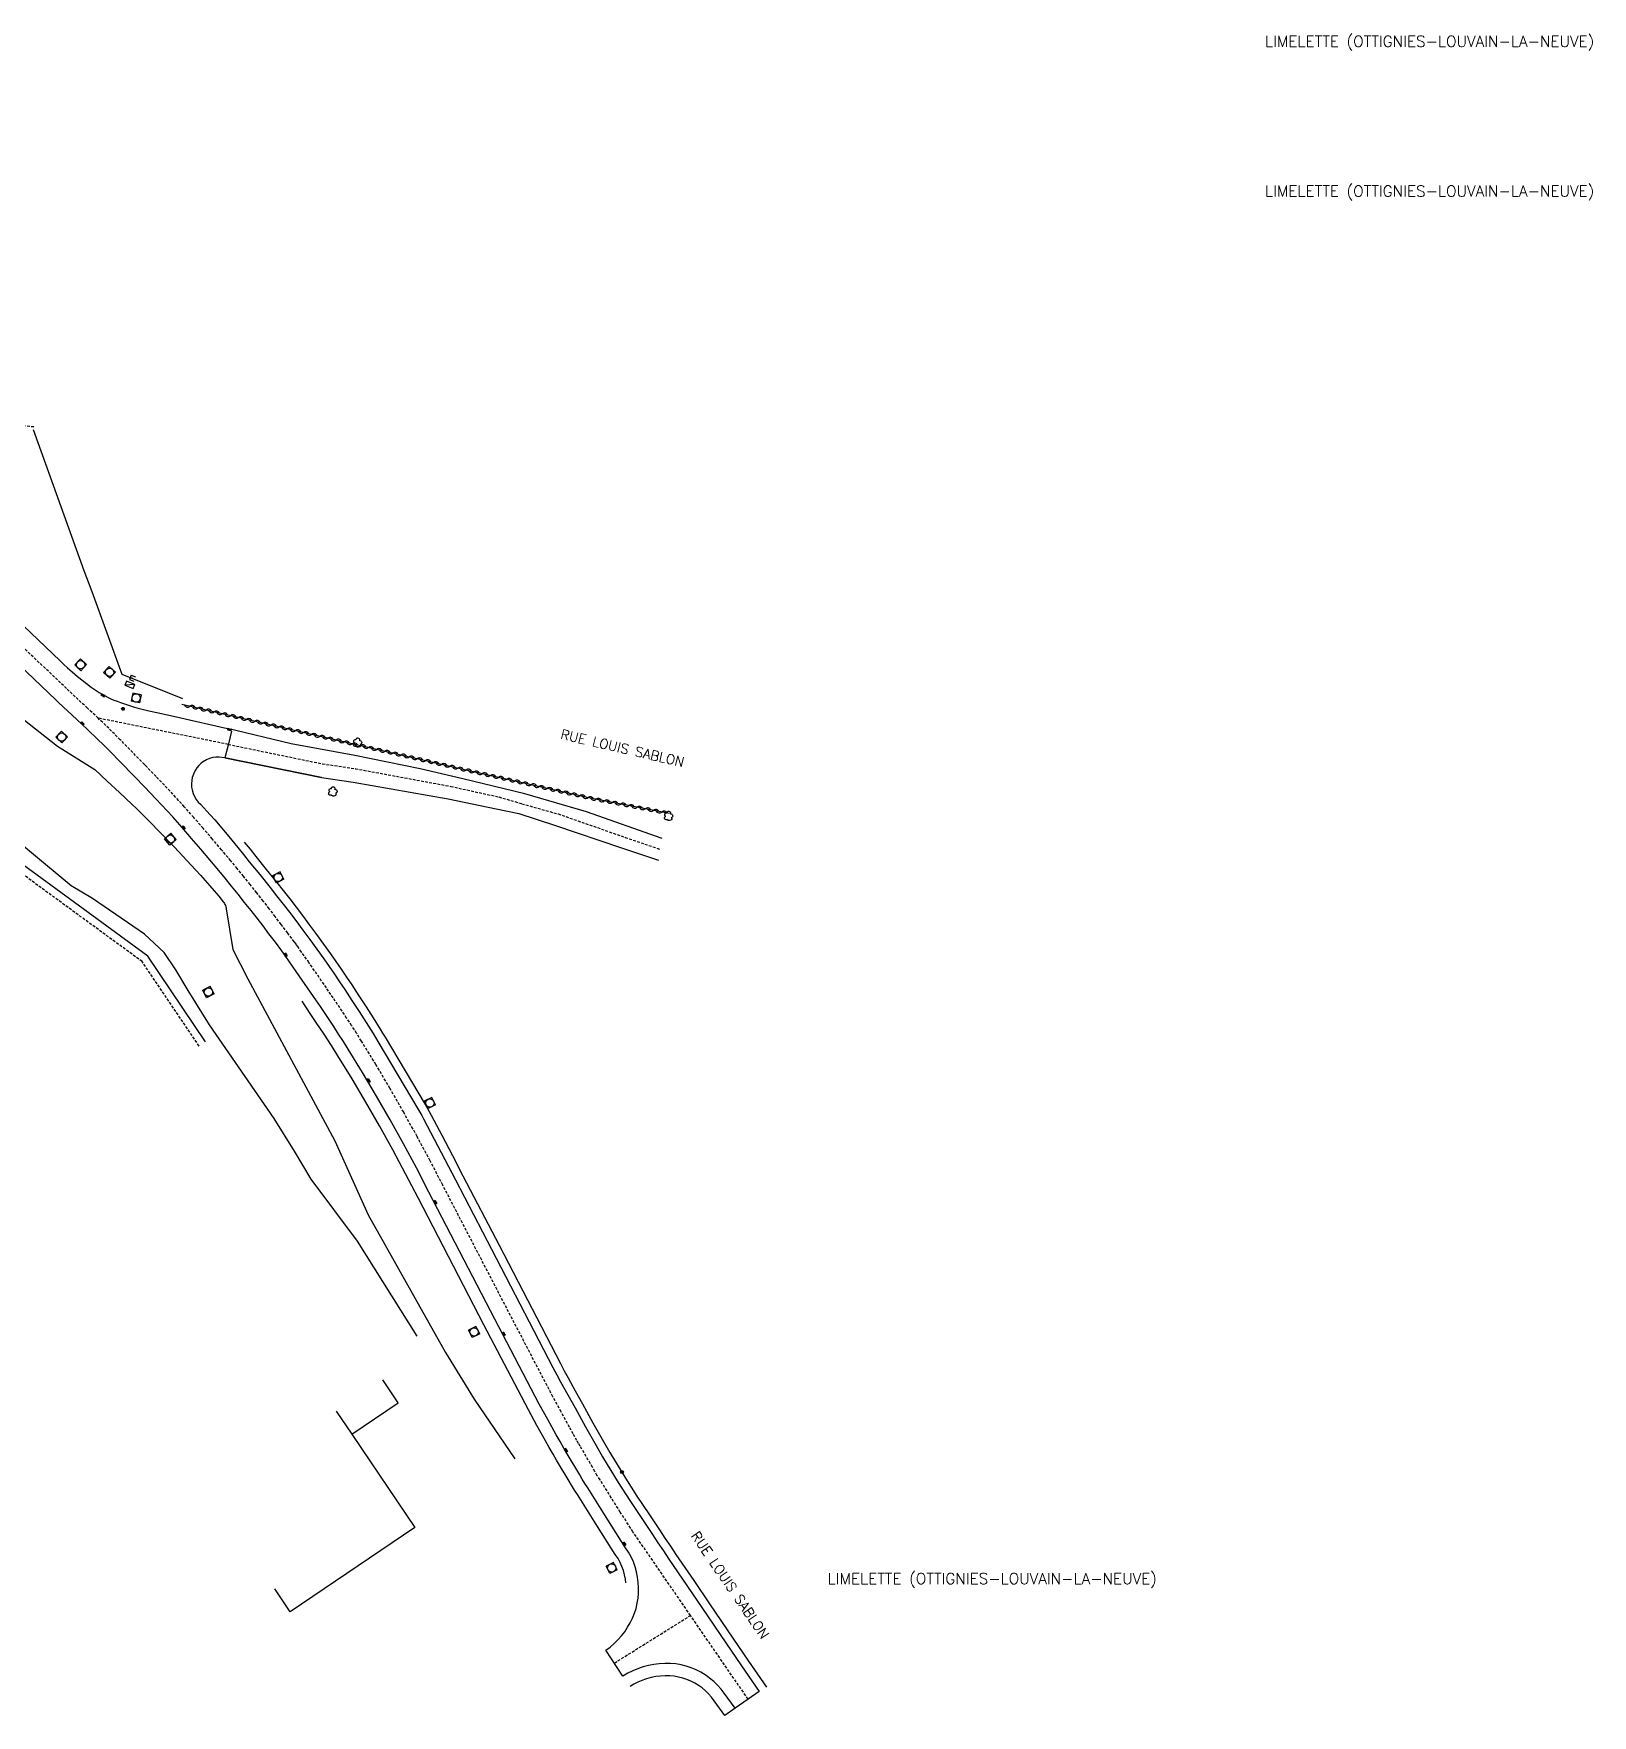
# Model space of a CAD drawing. Header units: millimetres. Extents: x 163000 to 163983, y 152000 to 152911.
# Drawn here: x 163702.3 to 163982.7, y 152212.4 to 152515 of the extents above; entities that cross this region are included whole.
import ezdxf
from ezdxf.enums import TextEntityAlignment as Align

# ---------------------------------------------------------------- set-up
doc = ezdxf.new("R2010")
doc.units = ezdxf.units.MM
doc.linetypes.add('DASHED', pattern=[0.75, 0.5, -0.25])
doc.layers.get('0').update_dxf_attribs({"linetype": 'CONTINUOUS'})
for name, color, linetype in [('W0001', 6, 'DASHED'), ('W0008', 7, 'CONTINUOUS'), ('W0014', 7, 'CONTINUOUS'), ('W0070', 7, 'DASHED'), ('W0071', 7, 'CONTINUOUS'), ('W0103', 1, 'CONTINUOUS'), ('W0112', 1, 'DASHED'), ('W0211', 2, 'CONTINUOUS'), ('W0213', 2, 'CONTINUOUS'), ('W0220', 5, 'DASHED'), ('W0221', 2, 'CONTINUOUS'), ('W0300', 7, 'CONTINUOUS'), ('W0310', 3, 'CONTINUOUS'), ('W0400', 7, 'CONTINUOUS'), ('W0420', 7, 'CONTINUOUS'), ('W0430', 7, 'CONTINUOUS'), ('W0856', 7, 'CONTINUOUS'), ('W0980', 7, 'CONTINUOUS'), ('W0989', 7, 'CONTINUOUS'), ('W1102', 7, 'CONTINUOUS')]:
    doc.layers.add(name, color=color, linetype=linetype)
doc.styles.get("Standard").update_dxf_attribs({"font": 'romans.shx', "width": 0.85})

# ---------------------------------------------------------------- blocks, each defined once
blk = doc.blocks.new('T856')
for p, q in [((-0.125, 0), (0.125, 0)), ((0, 0.125), (0, -0.125))]:
    blk.add_line(p, q)
blk.add_ellipse((0, 0), major_axis=(-0.177, 0.177), ratio=1, start_param=3.9269908, end_param=10.2101761)
blk = doc.blocks.new('T400')
for p, q in [((-0.15, 0.3), (0.15, 0.3)), ((-0.15, -0.25), (-0.15, 0.3)), ((-0.15, 0.15), (0.15, 0.15)), ((-0.15, 0), (0.15, 0)), ((0.15, 0.3), (0.15, -0.25)), ((-0.15, -0.15), (0.15, -0.15)), ((-0.15, -0.25), (-0.15, -0.3)), ((-0.15, -0.3), (0.15, -0.3)), ((0.15, -0.3), (0.15, -0.25))]:
    blk.add_line(p, q)
blk = doc.blocks.new('T420')
for p, q in [((0.75, 0.75), (-0.75, 0.75)), ((-0.75, 0.75), (-0.75, -0.75)), ((0.75, 0.75), (0.75, -0.75)), ((0.75, -0.75), (-0.75, -0.75))]:
    blk.add_line(p, q)
blk.add_ellipse((0, 0), major_axis=(-0.53, 0.53), ratio=1, start_param=3.926991, end_param=10.210176)
blk = doc.blocks.new('T430')
at = {"flags": 128}
for points in [[(0.8, 0.8), (-0.8, 0.8)], [(-0.8, 0.8), (-0.8, 0)], [(0.8, 0.8), (-0.8, 0)], [(-0.8, 0), (0.8, 0)], [(-0.4, 2.1), (0.4, 2.1)], [(-0.4, 2.1), (-0.4, 1.3)], [(-0.4, 1.7), (0, 1.7)], [(-0.4, 1.3), (0.4, 1.3)], [(0.8, 0), (0.8, 0.8)]]:
    blk.add_lwpolyline(points, dxfattribs=at)
blk = doc.blocks.new('T300')
for p, q in [((-0.8, 0.51), (-0.86, 0.34)), ((-0.86, 0.34), (-0.86, 0.17)), ((-0.86, 0.17), (-0.74, 0.06)), ((-0.69, 0.63), (-0.8, 0.51)), ((-0.8, -0.06), (-0.74, 0.06)), ((-0.74, 0.06), (-0.69, 0.11)), ((-0.57, 0.69), (-0.69, 0.63)), ((-0.46, 0.69), (-0.57, 0.69)), ((-0.29, 0.63), (-0.46, 0.69)), ((-0.29, 0.63), (-0.17, 0.74)), ((-0.23, 0.57), (-0.29, 0.63)), ((-0.17, 0.74), (-0.06, 0.8)), ((-0.06, 0.8), (0.06, 0.8)), ((0.06, 0.8), (0.23, 0.74)), ((0.23, 0.74), (0.34, 0.63)), ((0.34, 0.63), (0.4, 0.51)), ((0.46, 0.46), (0.34, 0.46)), ((0.4, 0.51), (0.4, 0.46)), ((0.57, 0.4), (0.46, 0.46)), ((0.57, 0.4), (0.69, 0.29)), ((0.69, 0.29), (0.74, 0.17)), ((0.74, 0.06), (0.69, -0.17)), ((0.74, 0.17), (0.74, 0.06)), ((-0.8, -0.17), (-0.8, -0.06)), ((-0.8, -0.23), (-0.8, -0.17)), ((-0.74, -0.34), (-0.8, -0.23)), ((-0.69, -0.4), (-0.74, -0.34)), ((-0.51, -0.46), (-0.69, -0.4)), ((-0.4, -0.46), (-0.51, -0.46)), ((-0.4, -0.46), (-0.34, -0.46)), ((-0.34, -0.46), (-0.34, -0.4)), ((-0.34, -0.51), (-0.34, -0.46)), ((-0.29, -0.63), (-0.34, -0.51)), ((-0.17, -0.74), (-0.29, -0.63)), ((-0.06, -0.8), (-0.17, -0.74)), ((0.06, -0.8), (-0.06, -0.8)), ((0.17, -0.74), (0.06, -0.8)), ((0.23, -0.69), (0.17, -0.74)), ((0.29, -0.46), (0.23, -0.46)), ((0.29, -0.63), (0.23, -0.69)), ((0.46, -0.4), (0.29, -0.46)), ((0.34, -0.51), (0.29, -0.63)), ((0.34, -0.51), (0.34, -0.46)), ((0.57, -0.34), (0.46, -0.4)), ((0.63, -0.29), (0.57, -0.34)), ((0.69, -0.17), (0.63, -0.29))]:
    blk.add_line(p, q)
blk = doc.blocks.new('t310o')
at = {"color": 0, "linetype": 'Continuous'}
for centre, start, end in [((-0.5, 0.38), 216.8699, 323.1304), ((0.5, -0.37), 36.8699, 143.1303)]:
    blk.add_arc(centre, 0.625, start, end, dxfattribs=at)

msp = doc.modelspace()

# ---------------------------------------------------------------- linework, layer by layer
at = {"layer": 'W0001'}
for points in [[(163830.78, 152215.34), (163820.42, 152230.39), (163810.07, 152245.44), (163807.79, 152248.98), (163804.15, 152254.81), (163803.66, 152255.54), (163803.24, 152256.29), (163802.8, 152257.05), (163800.58, 152260.84), (163800.28, 152261.34), (163799.99, 152261.85), (163799.32, 152263.05), (163798.65, 152264.26), (163797.14, 152267.01), (163795.67, 152269.74), (163787.7, 152285.01), (163775.85, 152307.82), (163773.58, 152312.21), (163771.23, 152316.59), (163768.83, 152320.93), (163766.36, 152325.24), (163763.83, 152329.51), (163761.23, 152333.74), (163760.36, 152335.14), (163759.47, 152336.52), (163758.57, 152337.89), (163757.37, 152339.7), (163756.15, 152341.51), (163754.92, 152343.31), (163751.79, 152347.86), (163750.46, 152349.76), (163750.05, 152350.35), (163749.78, 152350.73), (163749.47, 152351.17), (163749.14, 152351.61), (163747.97, 152353.18), (163746.79, 152354.74), (163745.73, 152356.14), (163744.65, 152357.54), (163743.57, 152358.92), (163742.39, 152360.42), (163741.21, 152361.91), (163740.01, 152363.39), (163738.87, 152364.79), (163737.72, 152366.18), (163736.08, 152368.13), (163734.43, 152370.08), (163732.75, 152372.03), (163731.06, 152373.98), (163729.35, 152375.91), (163728.34, 152377.04), (163727.32, 152378.15), (163726.29, 152379.25), (163724.28, 152381.35), (163722.4, 152383.3), (163722.18, 152383.52), (163717.83, 152387.96), (163716.8, 152388.99), (163715.76, 152390.01), (163713.85, 152391.84), (163711.93, 152393.65), (163708.67, 152396.7), (163708.18, 152397.18), (163691, 152413.44)], [(163737.27, 152387.12), (163713.85, 152391.84)], [(163806.73, 152221.83), (163820.42, 152230.39)]]:
    msp.add_lwpolyline(points, dxfattribs=at)
at = {"layer": 'W0008'}
for points in [[(163695.01, 152413.56), (163707.01, 152402.13), (163707.68, 152401.5), (163708.36, 152400.88), (163708.77, 152400.51), (163709.19, 152400.15), (163710.16, 152399.35), (163711.14, 152398.56), (163711.53, 152398.24), (163711.92, 152397.93), (163712.44, 152397.54), (163712.96, 152397.17), (163713.5, 152396.81), (163714.04, 152396.46), (163714.6, 152396.13), (163715.12, 152395.85), (163715.64, 152395.58), (163716.17, 152395.33), (163716.71, 152395.09), (163717.26, 152394.87), (163717.57, 152394.76), (163717.89, 152394.65), (163719.14, 152394.24), (163720.4, 152393.83), (163720.85, 152393.7), (163721.31, 152393.58), (163723.01, 152393.18), (163724.71, 152392.8), (163728.2, 152392.04), (163737.15, 152389.99)], [(163737.85, 152389.49), (163737.23, 152386.97), (163736.68, 152384.73), (163735.62, 152384.85), (163735.62, 152384.85), (163735.04, 152384.84), (163734.47, 152384.75), (163733.91, 152384.6), (163733.37, 152384.37), (163732.66, 152383.95), (163732.4, 152383.75), (163731.98, 152383.35), (163731.61, 152382.9), (163731.29, 152382.41), (163730.99, 152381.75), (163730.8, 152381.19), (163730.69, 152380.61), (163730.64, 152380.02), (163730.67, 152379.43), (163730.75, 152378.94), (163730.93, 152378.28), (163731.17, 152377.74), (163731.47, 152377.23), (163731.86, 152376.73), (163732.26, 152376.36), (163734.01, 152374.47), (163734.83, 152373.55), (163737.37, 152370.57), (163738.98, 152368.56), (163740.01, 152367.29), (163741.05, 152366.01), (163742.93, 152363.68), (163744.8, 152361.35), (163745.97, 152359.88), (163747.12, 152358.4), (163748.27, 152356.91), (163749.41, 152355.42), (163750.68, 152353.71), (163751.95, 152351.99), (163753.2, 152350.27), (163754.45, 152348.53), (163755.41, 152347.17), (163756.36, 152345.79), (163757.3, 152344.41), (163758.23, 152343.02), (163759.52, 152341.05), (163760.79, 152339.07), (163762.06, 152337.09), (163763.31, 152335.1), (163763.75, 152334.39), (163764.18, 152333.67), (163767.79, 152327.61), (163771.39, 152321.55), (163771.74, 152320.95), (163772.08, 152320.34), (163772.42, 152319.72), (163774.34, 152316.09), (163776.25, 152312.45), (163778.14, 152308.8), (163784.64, 152296.29), (163795.68, 152275.01), (163796.37, 152273.71), (163797.06, 152272.42), (163798.36, 152270.07), (163799.66, 152267.73), (163801.52, 152264.32), (163803.44, 152260.95), (163804.6, 152258.96), (163807.44, 152254.32), (163809.52, 152251.05), (163811.67, 152247.82), (163811.67, 152247.82), (163813.6, 152244.94), (163814.57, 152243.47), (163815.55, 152242.01), (163816.53, 152240.55), (163819.76, 152235.81), (163822.58, 152231.66), (163826.79, 152225.47), (163829.6, 152221.34), (163832.76, 152216.69), (163830.78, 152215.34), (163828.44, 152213.69), (163826.5, 152216.39), (163826.5, 152216.39), (163825.92, 152217.15), (163825.29, 152217.86), (163824.6, 152218.52), (163823.87, 152219.13), (163823.22, 152219.6), (163822.29, 152220.17), (163821.44, 152220.6), (163820.56, 152220.97), (163819.66, 152221.27), (163818.74, 152221.5), (163817.8, 152221.67), (163816.81, 152221.75), (163815.81, 152221.77), (163814.81, 152221.72), (163813.82, 152221.6), (163812.85, 152221.41), (163811.88, 152221.15), (163811.38, 152220.99), (163810.02, 152220.44), (163809.13, 152219.99), (163808.28, 152219.48), (163805.18, 152224.17), (163805.96, 152224.72), (163806.7, 152225.33), (163807.38, 152225.99), (163808.02, 152226.7), (163808.59, 152227.46), (163809.11, 152228.26), (163809.59, 152229.07), (163810, 152229.91), (163810.34, 152230.78), (163810.62, 152231.67), (163810.84, 152232.58), (163810.98, 152233.5), (163811.05, 152234.43), (163811.06, 152235.37), (163811.02, 152236.33), (163810.91, 152237.28), (163810.72, 152238.23), (163810.47, 152239.16), (163810.14, 152240.06), (163809.75, 152240.94), (163809.29, 152241.78), (163808.76, 152242.59), (163805.58, 152247.58), (163801.93, 152253.34), (163801.4, 152254.12), (163800.93, 152254.93), (163800.49, 152255.68), (163798.24, 152259.45), (163797.94, 152259.98), (163797.63, 152260.5), (163796.95, 152261.71), (163796.26, 152262.92), (163794.73, 152265.67), (163793.21, 152268.43), (163785.24, 152283.72), (163773.38, 152306.54), (163773.38, 152306.54), (163771.11, 152310.91), (163768.79, 152315.26), (163766.4, 152319.56), (163763.95, 152323.84), (163761.44, 152328.07), (163758.87, 152332.27), (163758.01, 152333.64), (163757.13, 152335), (163756.25, 152336.36), (163755.05, 152338.16), (163753.84, 152339.95), (163752.63, 152341.74), (163749.5, 152346.27), (163748.18, 152348.17), (163747.77, 152348.75), (163747.51, 152349.12), (163747.21, 152349.54), (163746.91, 152349.95), (163745.74, 152351.51), (163744.57, 152353.06), (163743.52, 152354.45), (163742.45, 152355.83), (163741.38, 152357.21), (163740.21, 152358.69), (163739.04, 152360.17), (163737.85, 152361.64), (163736.72, 152363.03), (163735.58, 152364.4), (163733.96, 152366.34), (163732.32, 152368.27), (163730.65, 152370.21), (163728.96, 152372.14), (163727.27, 152374.06), (163726.28, 152375.17), (163725.28, 152376.26), (163724.26, 152377.34), (163722.27, 152379.42), (163720.41, 152381.36), (163720.19, 152381.57), (163715.85, 152386.01), (163714.84, 152387.02), (163713.83, 152388.01), (163711.93, 152389.82), (163710.03, 152391.62), (163706.76, 152394.68), (163706.26, 152395.16), (163689.08, 152411.42)]]:
    msp.add_lwpolyline(points, dxfattribs=at)
at = {"layer": 'W0014'}
for points in [[(163733.16, 152333.62), (163722.78, 152349), (163683.81, 152377.49), (163645.61, 152419.83), (163617.07, 152447.23)], [(163740.15, 152369.51), (163741.19, 152368.24), (163742.22, 152366.96), (163744.1, 152364.63), (163745.98, 152362.29), (163747.15, 152360.81), (163748.32, 152359.33), (163749.47, 152357.83), (163750.61, 152356.33), (163751.9, 152354.61), (163753.17, 152352.89), (163754.43, 152351.15), (163755.68, 152349.41), (163756.65, 152348.03), (163757.61, 152346.65), (163758.56, 152345.25), (163759.49, 152343.85), (163760.78, 152341.87), (163762.07, 152339.89), (163763.34, 152337.9), (163764.59, 152335.9), (163765.04, 152335.18), (163765.48, 152334.45), (163769.09, 152328.39), (163772.69, 152322.32), (163773.05, 152321.7), (163773.41, 152321.07), (163773.75, 152320.43), (163775.67, 152316.79), (163777.58, 152313.15), (163779.49, 152309.5), (163785.99, 152296.99), (163797.02, 152275.71), (163797.7, 152274.42), (163798.39, 152273.14), (163799.68, 152270.8), (163800.99, 152268.46), (163802.84, 152265.06), (163804.75, 152261.71), (163805.9, 152259.74), (163808.72, 152255.12), (163810.79, 152251.87), (163812.92, 152248.66), (163814.86, 152245.78), (163815.83, 152244.31), (163816.8, 152242.85), (163817.78, 152241.39), (163821.01, 152236.66), (163823.83, 152232.51), (163828.04, 152226.32), (163830.85, 152222.19), (163834.1, 152217.48)], [(163808.8, 152236.24), (163808.8, 152236.24), (163808.72, 152236.95), (163808.57, 152237.72), (163808.36, 152238.48), (163808.09, 152239.23), (163807.77, 152239.95), (163807.39, 152240.65), (163806.9, 152241.39), (163803.71, 152246.39), (163800.08, 152252.13), (163799.53, 152252.94), (163799.02, 152253.81), (163798.59, 152254.55), (163796.34, 152258.33), (163796.02, 152258.86), (163795.71, 152259.4), (163795.02, 152260.62), (163794.34, 152261.84), (163792.79, 152264.6), (163791.26, 152267.39), (163783.27, 152282.7), (163771.41, 152305.52), (163769.16, 152309.88), (163766.85, 152314.2), (163764.47, 152318.48), (163762.04, 152322.72), (163759.55, 152326.93), (163756.99, 152331.11), (163756.14, 152332.45), (163755.28, 152333.8), (163754.4, 152335.14), (163753.21, 152336.93), (163752.01, 152338.71), (163750.58, 152340.91)], [(163828.44, 152213.69), (163826.6, 152212.42), (163824.71, 152215.06), (163824.2, 152215.72), (163823.68, 152216.31), (163823.11, 152216.85), (163822.5, 152217.36), (163821.98, 152217.74), (163821.19, 152218.22), (163820.5, 152218.58), (163819.77, 152218.88), (163819.03, 152219.13), (163818.27, 152219.32), (163817.51, 152219.45), (163816.69, 152219.52), (163815.85, 152219.54), (163815.01, 152219.49), (163814.17, 152219.39), (163813.35, 152219.23), (163812.52, 152219.01), (163812.14, 152218.89), (163810.95, 152218.41), (163810.21, 152218.03), (163809.58, 152217.64)]]:
    msp.add_lwpolyline(points, dxfattribs=at)
at = {"layer": 'W0070'}
msp.add_lwpolyline([(163737.27, 152387.12), (163754.18, 152383.64), (163760.15, 152382.75), (163777.28, 152379.57), (163785.94, 152377.66), (163790.08, 152376.45), (163796.6, 152374.61), (163808.68, 152370.39), (163815, 152368.24)], dxfattribs=at)
at = {"layer": 'W0071'}
for points in [[(163815.32, 152370.2), (163801.74, 152374.98), (163790.61, 152378.25), (163779.49, 152380.92), (163771.82, 152382.72), (163760.02, 152385.15), (163748.6, 152387.23), (163737.15, 152389.99)], [(163754.05, 152381.15), (163736.68, 152384.73), (163754.05, 152381.15), (163759.72, 152380.35), (163776.81, 152377.33), (163785.46, 152375.5), (163789.56, 152374.66), (163795.93, 152372.6), (163808.04, 152368.48), (163814.68, 152366.29)]]:
    msp.add_lwpolyline(points, dxfattribs=at)
at = {"layer": 'W0103'}
for points in [[(163759.48, 152263), (163767.86, 152268.66), (163765.07, 152272.8)], [(163759.48, 152263), (163770.82, 152246.21), (163748.43, 152231.03), (163745.63, 152235.17)]]:
    msp.add_lwpolyline(points, dxfattribs=at)
at = {"layer": 'W0112'}
msp.add_lwpolyline([(163732.03, 152332.85), (163721.78, 152348.04), (163682.88, 152376.47), (163644.62, 152418.87), (163616.17, 152446.2)], dxfattribs=at)
at = {"layer": 'W0211'}
msp.add_lwpolyline([(163771.28, 152280.66), (163760.5, 152297.71), (163752.19, 152308.87), (163749.17, 152313.96), (163745.52, 152319.83), (163733.91, 152336.66), (163733.91, 152336.66), (163730.08, 152342.81), (163727.83, 152346.53), (163725.72, 152349.65), (163722.21, 152352.98), (163712.85, 152359.41), (163709.03, 152361.65), (163694.68, 152373.56), (163676.6, 152390.47), (163653.64, 152415.95), (163647.27, 152422.61), (163620.03, 152449.06), (163617.8, 152451.11), (163616.03, 152451.47), (163614.4, 152450.4), (163613.56, 152449.5)], dxfattribs=at)
at = {"layer": 'W0213'}
msp.add_lwpolyline([(163694.34, 152396.42), (163706.58, 152386.8), (163713.24, 152382.58), (163715.49, 152380.51), (163717.73, 152378.44), (163719.95, 152376.36), (163720.84, 152375.51), (163721.72, 152374.65), (163722.58, 152373.79), (163723.57, 152372.78), (163724.54, 152371.77), (163727.57, 152368.6), (163730.59, 152365.41), (163731.45, 152364.5), (163732.29, 152363.58), (163733.12, 152362.65), (163733.94, 152361.7), (163734.75, 152360.75), (163735.55, 152359.79), (163736.34, 152358.82), (163736.46, 152358.65), (163736.57, 152358.48), (163736.67, 152358.3), (163736.75, 152358.11), (163736.82, 152357.91), (163736.88, 152357.72), (163736.92, 152357.51), (163738.1, 152350.2), (163740.82, 152344.91), (163756.45, 152315.81), (163762.44, 152302.48), (163776.33, 152277.72), (163781.51, 152269.31), (163788.84, 152258.58)], dxfattribs=at)
at = {"layer": 'W0220'}
msp.add_lwpolyline([(163702.31, 152444.23), (163698.11, 152444.62), (163693.91, 152445.06), (163690.28, 152446.19), (163686.95, 152447.26), (163684.39, 152447.87), (163681.12, 152448.19), (163672.75, 152447.38), (163670.34, 152446.22), (163669.89, 152446.3), (163669.45, 152446.38), (163669, 152446.48), (163668.56, 152446.58), (163667.96, 152446.74), (163667.37, 152446.91), (163666.79, 152447.1), (163666.21, 152447.3), (163662.97, 152449.65), (163650.48, 152462.05), (163650.48, 152462.05), (163640.38, 152472.54), (163638.17, 152475.79)], dxfattribs=at)
at = {"layer": 'W0221'}
msp.add_lwpolyline([(163729.09, 152395.33), (163718.18, 152399.72), (163712.77, 152414.58), (163711.36, 152418.34), (163702.26, 152443.69), (163702.26, 152443.69)], dxfattribs=at)
at = {"layer": 'W0310'}
msp.add_lwpolyline([(163816.64, 152374.68), (163802.38, 152377.46), (163779.78, 152382.57), (163728.89, 152394.32)], dxfattribs=at)
at = {"layer": 'W1102'}
msp.add_lwpolyline([(163756.68, 152267.14), (163759.48, 152263)], dxfattribs=at)

# ---------------------------------------------------------------- block references
at = {"layer": 'W0300', "rotation": 297.2490253579639}
for p in [(163760.52, 152387.29), (163756.07, 152378.5), (163816.47, 152374.1)]:
    msp.add_blockref('T300', p, dxfattribs=at)
at = {"layer": 'W0310'}
for p, rotation in [((163730.35, 152393.98), 167.0042141539473), ((163731.81, 152393.64), 167.0042141539473), ((163733.27, 152393.31), 167.0042141539473), ((163734.73, 152392.97), 167.0042141539473), ((163736.2, 152392.63), 167.0042141539473), ((163737.66, 152392.29), 167.0042141539473), ((163739.12, 152391.96), 167.0042141539473), ((163740.58, 152391.62), 167.0042141539473), ((163742.04, 152391.28), 167.0042141539473), ((163743.5, 152390.94), 167.0042141539473), ((163744.96, 152390.61), 167.0042141539473), ((163746.43, 152390.27), 167.0042141539473), ((163747.89, 152389.93), 167.0042141539473), ((163749.35, 152389.6), 167.0042141539473), ((163750.81, 152389.26), 167.0042141539473), ((163752.27, 152388.92), 167.0042141539473), ((163753.73, 152388.58), 167.0042141539473), ((163755.2, 152388.25), 167.0042141539473), ((163756.66, 152387.91), 167.0042141539473), ((163758.12, 152387.57), 167.0042141539473), ((163759.58, 152387.23), 167.0042141539473), ((163761.04, 152386.9), 167.0042141539473), ((163762.5, 152386.56), 167.0042141539473), ((163763.97, 152386.22), 167.0042141539473), ((163765.43, 152385.88), 167.0042141539473), ((163766.89, 152385.55), 167.0042141539473), ((163768.35, 152385.21), 167.0042141539473), ((163769.81, 152384.87), 167.0042141539473), ((163771.27, 152384.54), 167.0042141539473), ((163772.73, 152384.2), 167.0042141539473), ((163774.2, 152383.86), 167.0042141539473), ((163775.66, 152383.52), 167.0042141539473), ((163777.12, 152383.19), 167.0042141539473), ((163778.58, 152382.85), 167.0042141539473), ((163780.04, 152382.51), 167.2561067897959), ((163781.51, 152382.18), 167.2561067897959), ((163782.97, 152381.85), 167.2561067897959), ((163784.43, 152381.52), 167.2561067897959), ((163785.89, 152381.19), 167.2561067897959), ((163787.36, 152380.86), 167.2561067897959), ((163788.82, 152380.53), 167.2561067897959), ((163790.28, 152380.2), 167.2561067897959), ((163791.75, 152379.87), 167.2561067897959), ((163793.21, 152379.53), 167.2561067897959), ((163794.67, 152379.2), 167.2561067897959), ((163796.14, 152378.87), 167.2561067897959), ((163797.6, 152378.54), 167.2561067897959), ((163799.06, 152378.21), 167.2561067897959), ((163800.53, 152377.88), 167.2561067897959), ((163801.99, 152377.55), 167.2561067897959), ((163803.46, 152377.25), 168.9520206075924), ((163804.93, 152376.96), 168.9520206075924), ((163806.4, 152376.68), 168.9520206075924), ((163807.87, 152376.39), 168.9520206075924), ((163809.35, 152376.1), 168.9520206075924), ((163810.82, 152375.81), 168.9520206075924), ((163812.29, 152375.53), 168.9520206075924), ((163813.76, 152375.24), 168.9520206075924), ((163815.24, 152374.95), 168.9520206075924)]:
    msp.add_blockref('t310o', p, dxfattribs=dict(at, rotation=rotation))
at = {"layer": 'W0400'}
for p, rotation in [((163714.73, 152395.95), 61.10033445446656), ((163711.02, 152390.87), 226.6842084214884), ((163737.51, 152389.77), 77.09378193749178), ((163729.21, 152372.11), 221.0563820225944), ((163747.6, 152349.24), 215.5948183182254), ((163762.5, 152326.6), 212.1820930899916), ((163774.5, 152304.7), 207.4666525183503), ((163786.79, 152281.02), 207.5388512854769), ((163798.01, 152260.1), 209.9563286964316), ((163808.51, 152243.26), 212.5349281197001)]:
    msp.add_blockref('T400', p, dxfattribs=dict(at, rotation=rotation))
at = {"layer": 'W0420'}
for p, rotation in [((163710.72, 152401.44), 316.5597043819193), ((163715.91, 152400.1), 316.9000249116549), ((163720.69, 152395.46), 348.610569092944), ((163707.32, 152388.43), 316.684208421459), ((163726.85, 152370.07), 311.0563820225725), ((163746.26, 152363.17), 297.2490253579639), ((163733.7, 152342.55), 297.2490253579639), ((163773.55, 152322.6), 297.2490253579639), ((163781.49, 152281.4), 297.2490253579639), ((163806.25, 152238.93), 297.2490253579639)]:
    msp.add_blockref('T420', p, dxfattribs=dict(at, rotation=rotation))
at = {"layer": 'W0430', "rotation": 338.2242246675268}
msp.add_blockref('T430', (163719.41, 152397.45), dxfattribs=at)
at = {"layer": 'W0856', "rotation": 297.2490253579639}
msp.add_blockref('T856', (163718.33, 152393.51), dxfattribs=at)
at = {"layer": 'W0856'}
msp.add_blockref('T856', (163808.1, 152256.2), dxfattribs=at)

# ---------------------------------------------------------------- texts
at = {"layer": 'W0980'}
msp.add_text('LIMELETTE (OTTIGNIES-LOUVAIN-LA-NEUVE)', height=2, rotation=359.9884, dxfattribs=at).set_placement((163953.39, 152513.47), align=Align.MIDDLE)
for p in [(163953.39, 152486.53), (163874.71, 152236.88)]:
    msp.add_text('LIMELETTE (OTTIGNIES-LOUVAIN-LA-NEUVE)', height=2, dxfattribs=at).set_placement(p, align=Align.MIDDLE)
at = {"layer": 'W0989'}
for rotation, p in [(346.9596, (163797.12, 152389.01)), (304.3602, (163821.15, 152245.25))]:
    msp.add_text('RUE LOUIS SABLON', height=1.75, rotation=rotation, dxfattribs=at).set_placement(p, align=Align.MIDDLE_LEFT)

doc.saveas('drawing.dxf')
